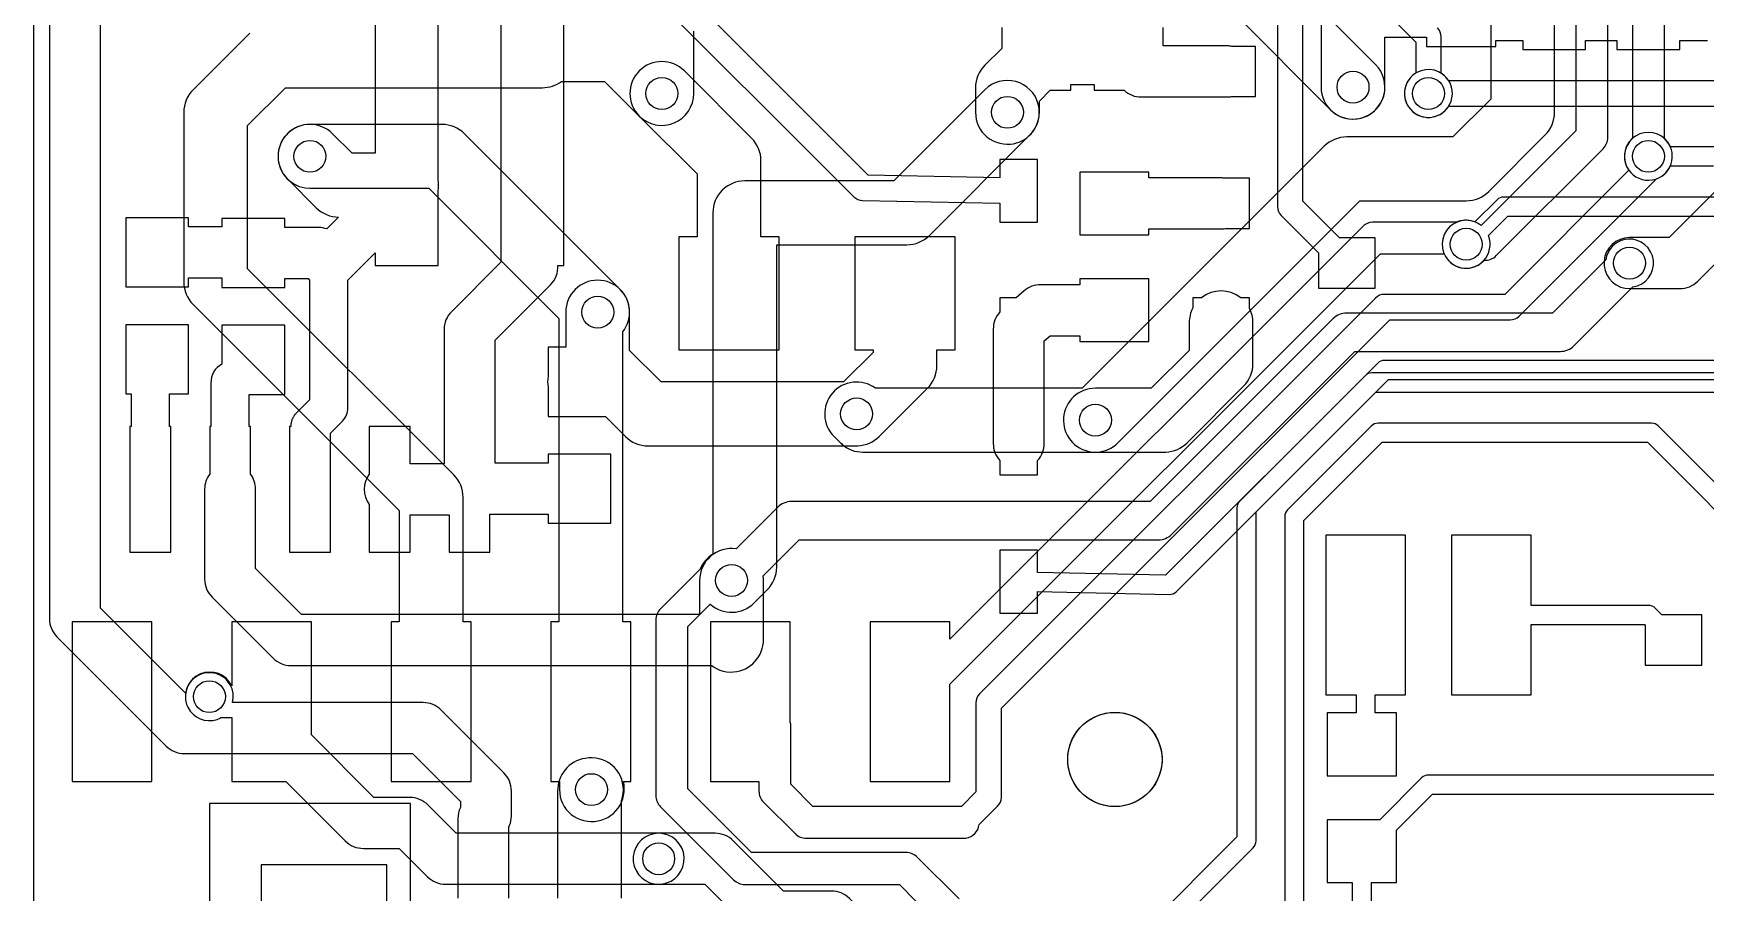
# Model space of a CAD drawing. Header units: millimetres. Extents: x 0 to 80, y 0 to 53.6.
# Drawn here: x 0 to 26.61, y 18.48 to 32.16 of the extents above; entities that cross this region are included whole.
import ezdxf

# ---------------------------------------------------------------- set-up
doc = ezdxf.new("R2010")
doc.units = ezdxf.units.MM

msp = doc.modelspace()

# ---------------------------------------------------------------- linework, layer by layer
at = {"layer": '16_copper'}
for points in [[(18.684, 35.328), (21.997, 32.016), (21.997, 31.523), (21.988, 31.517), (21.948, 31.487), (21.913, 31.452), (21.883, 31.412), (21.858, 31.369), (21.838, 31.323), (21.826, 31.274), (21.819, 31.225), (21.819, 31.175), (21.826, 31.126), (21.838, 31.077), (21.858, 31.031), (21.883, 30.988), (21.913, 30.948), (21.948, 30.913), (21.988, 30.883), (22.031, 30.858), (22.077, 30.838), (22.126, 30.826), (22.175, 30.819), (22.225, 30.819), (22.274, 30.826, 0.67798), (22.403, 31.523), (22.403, 32.1, 0.198912), (22.344, 32.244)], [(25.446, 34.555), (25.446, 30.485, 0.383595), (25.39, 29.978), (23.416, 28.003), (21.5, 28.003, 0.198912), (21.356, 27.944), (15.056, 21.644, 0.198912), (14.997, 21.5), (14.997, 20.084), (14.767, 19.854), (12.405, 19.854), (12.054, 20.205), (12.054, 21.13, 0.064226), (12.045, 21.194), (12.045, 22.79), (10.775, 22.79), (10.775, 20.25), (11.546, 20.25), (11.546, 20.1, 0.198912), (11.62, 19.92), (12.12, 19.42, 0.198912), (12.3, 19.346), (14.8, 19.346), (14.84, 19.349, 0.328767), (15.051, 19.564), (15.344, 19.856, 0.198912), (15.403, 20), (15.403, 21.416), (21.584, 27.597), (23.5, 27.597, 0.198912), (23.644, 27.656), (25.828, 29.841), (25.869, 29.858), (25.912, 29.883, 0.490563), (25.954, 30.485), (25.954, 34.66, 0.198912)], [(30.525, 34.6), (27.613, 31.687, 0.198912), (27.494, 31.4), (27.494, 30.368), (26.032, 28.906), (25.4, 28.906, 0.920803), (25.333, 28.099), (25.4, 28.094), (26.2, 28.094, 0.198912), (26.487, 28.213), (28.187, 29.913, 0.198912), (28.306, 30.2), (28.306, 31.232), (31.387, 34.313, 0.414214)], [(24.546, 34.015), (24.546, 30.605), (23.038, 29.097, 0.187335), (22.775, 29.181), (22.726, 29.174, 0.063231), (22.659, 29.154), (21.33, 29.154), (21.311, 29.152, 0.179039), (21.15, 29.08), (14.585, 22.514), (14.585, 22.79), (13.315, 22.79), (13.315, 20.25), (14.585, 20.25), (14.585, 21.796), (21.435, 28.646), (22.451, 28.646, 0.50632), (23.052, 28.513), (23.085, 28.546, 0.214478), (23.28, 28.62), (24.98, 30.32, 0.198912), (25.054, 30.5), (25.054, 34.12, 0.198912)], [(19.111, 32.471), (20.641, 30.941, 1), (21.359, 31.659), (19.681, 33.338, 0.198912)], [(23.192, 32.47), (23.192, 31.11), (22.59, 30.508), (20.9, 30.508, 0.198912), (20.541, 30.359), (16.69, 26.508), (13.401, 26.508, 0.928123), (12.741, 25.741), (12.841, 25.641), (12.857, 25.627), (12.872, 25.612, 0.177078), (13.2, 25.492), (16.9, 25.492), (16.921, 25.493, 0.187977), (17.259, 25.641), (21.11, 29.492), (22.8, 29.492, 0.198912), (23.159, 29.641), (24.059, 30.541, 0.198912), (24.208, 30.9), (24.208, 32.68, 0.198912)], [(3.441, 32.159), (2.541, 31.259, 0.198912), (2.392, 30.9), (2.392, 28.2, 0.198912), (2.541, 27.841), (5.822, 24.56), (5.822, 22.79), (5.695, 22.79), (5.695, 20.25), (6.965, 20.25), (6.965, 22.79), (6.838, 22.79), (6.838, 24.77, 0.198912), (6.689, 25.129), (3.408, 28.41), (3.408, 30.69), (4.01, 31.292), (8.1, 31.292, 0.16091), (8.403, 31.392), (9.09, 31.392), (9.641, 30.841, 0.668179), (10.508, 31.2), (10.508, 32.19)], [(14.73, 18.38), (14.065, 19.045, 0.198912), (13.885, 19.119), (11.426, 19.119), (10.414, 20.131), (10.414, 22.715), (10.771, 23.072, 0.398286), (11.469, 23.091), (11.679, 23.301, 0.198912), (11.828, 23.66), (11.828, 28.792), (13.9, 28.792, 0.198912), (14.259, 28.941), (15.859, 30.541, 1), (15.141, 31.259), (13.69, 29.808), (11.32, 29.808, 0.414214), (10.812, 29.3), (10.812, 23.87, 0.153455), (10.61, 23.63), (9.98, 23, 0.198912), (9.906, 22.82), (9.906, 20.026, 0.198912), (9.98, 19.847), (11.142, 18.685, 0.198912), (11.321, 18.611), (13.78, 18.611), (14.05, 18.341)], [(28.337, 26.952), (21.5, 26.952, 0.198912), (21.392, 26.908), (19.196, 24.712, 0.198912), (19.152, 24.604), (19.152, 19.367), (17.717, 17.932)], [(17.888, 17.672), (19.412, 19.196, 0.198912), (19.456, 19.304), (19.456, 24.541), (21.563, 26.648), (28.4, 26.648, 0.198912)]]:
    msp.add_lwpolyline(points, format="xyb", dxfattribs=at)
for points in [[(8.927, 19.614, 0.461079), (9.388, 20.25), (9.505, 20.25), (9.505, 22.79), (9.378, 22.79), (9.378, 27.404, 0.380888), (9.339, 28.079), (6.859, 30.559, 0.198912), (6.5, 30.708), (4.4, 30.708, 0.929363), (4.326, 29.697), (4.4, 29.692), (6.29, 29.692), (8.362, 27.619, 0.004558), (8.362, 27.61), (8.362, 22.79), (8.235, 22.79), (8.235, 20.25), (8.372, 20.25), (8.372, 20.12), (8.375, 20.064), (8.384, 20.008), (8.4, 19.954), (8.421, 19.902), (8.448, 19.852), (8.48, 19.806), (8.518, 19.764), (8.559, 19.726), (8.605, 19.693), (8.654, 19.665), (8.706, 19.643), (8.759, 19.627), (8.815, 19.616), (8.871, 19.612)], [(10, 18.617, 0.93983), (9.95, 19.426), (6.728, 19.426), (6.277, 19.877, 0.198912), (5.99, 19.996), (5.418, 19.996), (4.425, 20.99), (4.425, 22.79), (3.155, 22.79), (3.155, 21.774, 0.937739), (2.438, 21.477), (2.458, 21.431, 0.376372), (2.923, 21.238), (2.969, 21.258), (2.983, 21.266), (3.155, 21.266), (3.155, 20.25), (4.015, 20.25), (4.963, 19.303, 0.198912), (5.25, 19.184), (5.822, 19.184), (6.273, 18.733, 0.198912), (6.56, 18.614), (9.95, 18.614)]]:
    msp.add_lwpolyline(points, format="xyb", close=True, dxfattribs=at)
for points in [[(1.885, 22.79), (0.615, 22.79), (0.615, 20.25), (1.885, 20.25)], [(5.625, 18.925), (3.625, 18.925), (3.625, 17.275), (5.625, 17.275)]]:
    msp.add_lwpolyline(points, close=True, dxfattribs=at)
at = {"layer": '1_copper'}
for points in [[(0.254, 37.26), (0.254, 22.84, 0.198912), (0.373, 22.552), (2.113, 20.813, 0.198912), (2.4, 20.694), (6.032, 20.694), (6.794, 19.932), (6.794, 19.834, 0.111553), (6.754, 19.66), (6.754, 18.39)], [(7.566, 18.39), (7.566, 19.526, 0.007349), (7.572, 19.537), (7.578, 19.552, 0.093459), (7.606, 19.7), (7.606, 20.1, 0.198912), (7.487, 20.387), (6.487, 21.387, 0.198912), (6.2, 21.506), (3.169, 21.506, 0.96123), (2.438, 21.723), (2.426, 21.674), (2.423, 21.652), (1.067, 23.008), (1.067, 37.092)], [(5.44, 33.06), (5.44, 30.248), (5.07, 30.248), (4.759, 30.559, 1), (4.041, 29.841), (4.501, 29.381, 0.197566), (4.857, 29.232), (4.67, 29.044, 0.081535), (4.54, 29.066), (4, 29.066), (4, 29.21), (3, 29.21), (3, 29.076), (2.47, 29.076), (2.47, 29.22), (1.47, 29.22), (1.47, 28.12), (2.47, 28.12), (2.47, 28.264), (3, 28.264), (3, 28.11), (4, 28.11), (4, 28.254), (4.372, 28.254), (4.395, 28.23), (4.395, 26.326), (4.184, 26.116), (4.177, 26.106), (4.168, 26.098), (4.162, 26.09), (4.156, 26.083), (4.149, 26.072), (4.142, 26.063), (4.138, 26.054), (4.132, 26.046), (4.127, 26.035), (4.122, 26.024), (4.118, 26.015), (4.114, 26.006), (4.111, 25.995), (4.107, 25.983), (4.105, 25.974), (4.102, 25.964), (4.1, 25.952), (4.098, 25.941), (4.097, 25.93), (4.096, 25.921), (4.096, 25.911), (4.095, 25.9), (4.075, 25.9), (4.075, 23.9), (4.725, 23.9), (4.725, 25.794), (4.916, 25.984, 0.198912), (5.005, 26.2), (5.005, 28.23), (5.44, 28.665), (5.44, 28.46), (6.44, 28.46), (6.44, 29.654, 0.08515), (6.44, 29.826), (6.44, 33.06)], [(7.44, 33.06), (7.44, 28.515), (6.653, 27.727, 0.198912), (6.534, 27.44), (6.534, 25.306), (5.995, 25.306), (5.995, 25.9), (5.345, 25.9), (5.345, 25.143, 0.332521), (5.345, 24.657), (5.345, 23.9), (5.995, 23.9), (5.995, 24.494), (6.615, 24.494), (6.615, 23.9), (7.265, 23.9), (7.265, 24.504), (8.19, 24.504), (8.19, 24.36), (9.19, 24.36), (9.19, 25.46), (8.19, 25.46), (8.19, 25.316), (7.346, 25.316), (7.346, 27.272), (8.227, 28.153, 0.211724), (8.346, 28.46), (8.44, 28.46), (8.44, 33.06)], [(20.492, 32.5), (20.492, 31.3), (20.495, 31.244), (20.504, 31.188), (20.52, 31.134), (20.541, 31.082), (20.568, 31.032), (20.6, 30.986), (20.638, 30.944), (20.679, 30.906), (20.725, 30.873), (20.774, 30.845), (20.826, 30.823), (20.879, 30.807), (20.935, 30.796), (20.991, 30.792), (21.047, 30.794, 0.38717), (21.508, 31.3), (21.508, 32.094), (22.17, 32.094), (22.17, 31.95), (23.27, 31.95), (23.27, 32.044), (23.7, 32.044), (23.7, 31.9), (24.7, 31.9), (24.7, 32.044), (25.2, 32.044), (25.2, 31.9), (26.2, 31.9), (26.2, 32.044), (26.64, 32.044)], [(15.41, 32.25), (15.41, 31.918), (15.141, 31.649, 0.198912), (14.992, 31.29), (14.992, 30.9), (14.995, 30.844), (15.004, 30.788), (15.02, 30.734), (15.041, 30.682), (15.068, 30.632), (15.1, 30.586), (15.138, 30.544), (15.179, 30.506), (15.225, 30.473), (15.274, 30.445), (15.326, 30.423), (15.379, 30.407), (15.435, 30.396), (15.491, 30.392), (15.547, 30.394, 0.38717), (16.008, 30.9), (16.008, 31.08), (16.178, 31.25), (16.51, 31.25), (16.51, 31.344), (16.88, 31.344), (16.88, 31.25), (17.357, 31.25, 0.186734), (17.63, 31.144), (19, 31.144, 0.041936), (19.068, 31.15), (19.45, 31.15), (19.45, 31.95), (19.071, 31.95, 0.043669), (19, 31.956), (17.98, 31.956), (17.98, 32.25)], [(28.7, 31.403), (22.523, 31.403, 0.949345), (21.858, 31.031), (21.883, 30.988, 0.543214), (22.523, 30.997), (28.616, 30.997)], [(26.8, 30.352), (26.049, 30.352, 0.958767), (25.338, 30.077), (25.358, 30.031, 0.63815), (26.049, 30.048), (26.737, 30.048)], [(26.9, 29.552), (23.4, 29.552, 0.198912), (23.292, 29.508), (22.939, 29.155, 0.958766), (22.631, 28.458), (22.677, 28.438, 0.638153), (23.155, 28.939), (23.463, 29.248), (26.837, 29.248)], [(28.9, 26.752), (21.3, 26.752, 0.198912), (21.192, 26.708), (18.018, 23.534), (15.98, 23.576), (15.98, 23.93), (15.38, 23.93), (15.38, 22.93), (15.98, 22.93), (15.98, 23.271), (18.077, 23.228, 0.204333), (18.188, 23.272), (21.363, 26.448), (28.837, 26.448)], [(27.916, 23.85), (25.858, 25.908, 0.198912), (25.75, 25.952), (21.4, 25.952, 0.206039), (21.289, 25.905), (19.958, 24.574, 0.198912), (19.914, 24.466), (19.914, 16.999)], [(9.358, 18.39), (9.358, 19.948, 0.027317), (9.375, 20.004), (9.384, 20.059, 0.47535), (8.837, 20.626), (8.781, 20.618, 0.376895), (8.342, 20.09), (8.342, 18.39)], [(31.624, 20.352), (22.2, 20.352, 0.198912), (22.092, 20.308), (21.424, 19.64), (20.59, 19.64), (20.59, 18.64), (20.988, 18.64), (20.988, 18.08), (20.59, 18.08), (20.59, 17.08), (21.69, 17.08), (21.69, 18.08), (21.292, 18.08), (21.292, 18.64), (21.69, 18.64), (21.69, 19.474), (22.263, 20.048), (31.624, 20.048, 0.305463)]]:
    msp.add_lwpolyline(points, format="xyb", dxfattribs=at)
for points in [[(15.98, 30.15), (15.38, 30.15), (15.38, 29.859), (13.286, 29.902), (10.141, 33.046), (15.41, 33.046), (15.41, 32.95), (16.51, 32.95), (16.51, 33.95), (15.41, 33.95), (15.41, 33.554), (9.385, 33.554, 0.995848), (8.813, 33.048), (8.848, 33.013, 0.411779), (9.385, 33.046), (9.567, 33.046), (13.056, 29.556, 0.193677), (13.196, 29.497), (15.38, 29.453), (15.38, 29.15), (15.98, 29.15)], [(21.35, 28.9), (20.787, 28.9), (20.203, 29.484), (20.203, 32.45, 0.198912), (20.144, 32.594), (19.45, 33.287), (19.45, 33.85), (19.071, 33.85, 0.043669), (19, 33.856), (17.98, 33.856), (17.98, 33.95), (16.88, 33.95), (16.88, 32.95), (17.98, 32.95), (17.98, 33.044), (19, 33.044, 0.068726), (19.113, 33.05), (19.797, 32.366), (19.797, 29.4, 0.198912), (19.856, 29.256), (20.45, 28.663), (20.45, 28.1), (21.35, 28.1)], [(11.87, 28.92), (11.578, 28.92), (11.578, 30.13, 0.198912), (11.429, 30.489), (10.359, 31.559, 1), (9.641, 30.841), (10.562, 29.92), (10.562, 28.92), (10.27, 28.92), (10.27, 27.12), (11.87, 27.12)], [(17.75, 29.044), (18.9, 29.044, 0.041936), (18.968, 29.05), (19.35, 29.05), (19.35, 29.85), (18.971, 29.85, 0.043669), (18.9, 29.856), (17.75, 29.856), (17.75, 29.95), (16.65, 29.95), (16.65, 28.95), (17.75, 28.95)], [(11.143, 21.994, 0.395749), (11.618, 22.51), (11.618, 23.45, 0.035261), (11.612, 23.521), (12.186, 24.095), (17.9, 24.095, 0.198912), (18.116, 24.184), (21.026, 27.095), (24.3, 27.095, 0.198912), (24.516, 27.184), (25.454, 28.123, 0.962529), (25.375, 28.881), (25.326, 28.874, 0.318299), (25.023, 28.554), (24.174, 27.705), (20.9, 27.705, 0.198912), (20.684, 27.616), (17.774, 24.705), (12.06, 24.705, 0.198912), (11.844, 24.616), (11.182, 23.953, 0.456271), (10.602, 23.45), (10.602, 22.906), (4.268, 22.906), (3.536, 23.638), (3.536, 24.9, 0.162014), (3.455, 25.143), (3.455, 25.9), (3.435, 25.9), (3.435, 26.41), (4, 26.41), (4, 27.51), (3, 27.51), (3, 26.891, 0.299274), (2.825, 26.59), (2.825, 25.9), (2.805, 25.9), (2.805, 25.143, 0.162072), (2.724, 24.9), (2.724, 23.47, 0.198912), (2.843, 23.183), (3.813, 22.213, 0.198912), (4.1, 22.094), (10.796, 22.094), (10.821, 22.075), (10.87, 22.047), (10.921, 22.024), (10.975, 22.008), (11.03, 21.997), (11.086, 21.992)], [(13.121, 25.593, 0.187977), (13.459, 25.741), (14.229, 26.511, 0.198912), (14.378, 26.87), (14.378, 27.12), (14.67, 27.12), (14.67, 28.92), (13.07, 28.92), (13.07, 27.12), (13.362, 27.12), (13.362, 27.08), (12.89, 26.608), (9.99, 26.608), (9.488, 27.11), (9.488, 27.72, 1), (8.472, 27.72), (8.472, 27.16), (8.19, 27.16), (8.19, 26.695, 0.084788), (8.19, 26.525), (8.19, 26.06), (9.102, 26.06), (9.421, 25.741, 0.198912), (9.78, 25.592), (13.1, 25.592)], [(15.98, 25.357, 0.186734), (16.086, 25.63), (16.086, 27.263), (16.18, 27.344), (16.65, 27.344), (16.65, 27.25), (17.75, 27.25), (17.75, 28.25), (16.65, 28.25), (16.65, 28.156), (16.03, 28.156, 0.179033), (15.766, 28.059), (15.639, 27.95), (15.38, 27.95), (15.38, 27.724, 0.18721), (15.274, 27.45), (15.274, 25.63, 0.187177), (15.38, 25.356), (15.38, 25.13), (15.98, 25.13)], [(18.021, 25.493, 0.187977), (18.359, 25.641), (19.259, 26.541, 0.198912), (19.408, 26.9), (19.408, 27.55, 0.120563), (19.35, 27.784), (19.35, 27.95), (19.212, 27.95, 0.344288), (18.587, 27.95), (18.45, 27.95), (18.45, 27.786, 0.12114), (18.392, 27.55), (18.392, 27.11), (17.79, 26.508), (16.9, 26.508, 0.929363), (16.826, 25.497), (16.9, 25.492), (18, 25.492)], [(23.835, 22.748), (25.637, 22.748), (25.65, 22.734), (25.65, 22.1), (26.55, 22.1), (26.55, 22.9), (25.916, 22.9), (25.808, 23.008, 0.198912), (25.7, 23.052), (23.835, 23.052), (23.835, 24.17), (22.565, 24.17), (22.565, 21.63), (23.835, 21.63)], [(16.25, 16.597, 0.93983), (16.2, 17.406), (13.968, 17.406), (12.987, 18.387, 0.198912), (12.7, 18.506), (11.938, 18.506), (11.137, 19.307, 0.198912), (10.85, 19.426), (9.95, 19.426, 0.920803), (9.883, 18.619), (9.95, 18.614), (10.682, 18.614), (11.483, 17.813, 0.198912), (11.77, 17.694), (12.532, 17.694), (13.513, 16.713, 0.198912), (13.8, 16.594), (16.2, 16.594)]]:
    msp.add_lwpolyline(points, format="xyb", close=True, dxfattribs=at)
for points in [[(2.185, 25.9), (2.165, 25.9), (2.165, 26.42), (2.47, 26.42), (2.47, 27.52), (1.47, 27.52), (1.47, 26.42), (1.555, 26.42), (1.555, 25.9), (1.535, 25.9), (1.535, 23.9), (2.185, 23.9)], [(21.69, 21.34), (21.352, 21.34), (21.352, 21.63), (21.835, 21.63), (21.835, 24.17), (20.565, 24.17), (20.565, 21.63), (21.048, 21.63), (21.048, 21.34), (20.59, 21.34), (20.59, 20.34), (21.69, 20.34)]]:
    msp.add_lwpolyline(points, close=True, dxfattribs=at)
for points in [[(20.218, 16.936), (20.218, 24.403), (21.463, 25.648), (25.687, 25.648), (27.65, 23.684)], [(6, 17.9), (6, 19.9), (2.8, 19.9), (2.8, 17.9)]]:
    msp.add_lwpolyline(points, dxfattribs=at)
at = {"layer": 'drills_NPTH'}
msp.add_circle((17.21, 20.6), 0.75, dxfattribs=at)
at = {"layer": 'drills_via_1_16'}
for centre in [(10, 31.2), (21, 31.3), (22.2, 31.2), (15.5, 30.9), (4.4, 30.2), (25.7, 30.2), (22.8, 28.8), (25.4, 28.5), (8.98, 27.72), (13.1, 26.1), (16.9, 26), (11.11, 23.45), (2.8, 21.6), (8.88, 20.12), (9.95, 19.02)]:
    msp.add_circle(centre, 0.254, dxfattribs=at)
at = {"layer": 'holes'}
msp.add_lwpolyline([(17.96, 20.563), (17.953, 20.49), (17.938, 20.418), (17.917, 20.347), (17.889, 20.279), (17.854, 20.214), (17.813, 20.153), (17.766, 20.096), (17.714, 20.044), (17.657, 19.997), (17.596, 19.956), (17.531, 19.921), (17.463, 19.893), (17.392, 19.872), (17.32, 19.857), (17.247, 19.85), (17.173, 19.85), (17.1, 19.857), (17.028, 19.872), (16.957, 19.893), (16.889, 19.921), (16.824, 19.956), (16.763, 19.997), (16.706, 20.044), (16.654, 20.096), (16.607, 20.153), (16.566, 20.214), (16.531, 20.279), (16.503, 20.347), (16.482, 20.418), (16.467, 20.49), (16.46, 20.563), (16.46, 20.637), (16.467, 20.71), (16.482, 20.782), (16.503, 20.853), (16.531, 20.921), (16.566, 20.986), (16.607, 21.047), (16.654, 21.104), (16.706, 21.156), (16.763, 21.203), (16.824, 21.244), (16.889, 21.279), (16.957, 21.307), (17.028, 21.328), (17.1, 21.343), (17.173, 21.35), (17.247, 21.35), (17.32, 21.343), (17.392, 21.328), (17.463, 21.307), (17.531, 21.279), (17.596, 21.244), (17.657, 21.203), (17.714, 21.156), (17.766, 21.104), (17.813, 21.047), (17.854, 20.986), (17.889, 20.921), (17.917, 20.853), (17.938, 20.782), (17.953, 20.71), (17.96, 20.637), (17.96, 20.563)], close=True, dxfattribs=at)
at = {"layer": 'outline'}
msp.add_lwpolyline([(0, 0), (80, 0), (80, 40), (0, 40), (0, 0)], close=True, dxfattribs=at)

doc.saveas('drawing.dxf')
